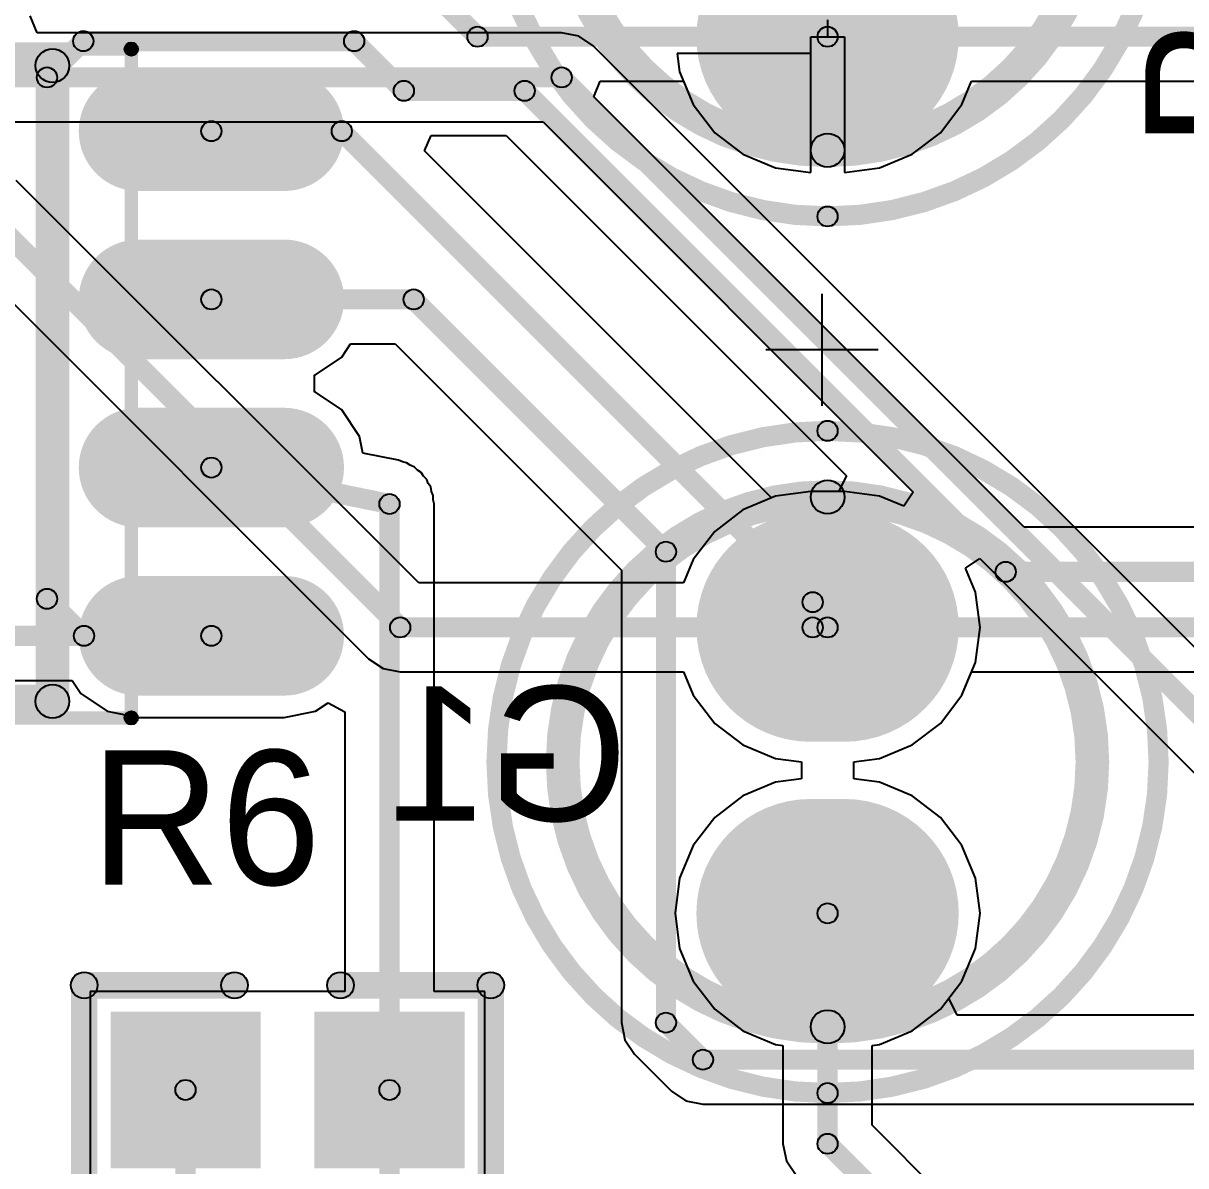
# Model space of a CAD drawing. Header units: millimetres. Extents: x -51.7 to 0.1, y -4.1 to 27.4.
# Drawn here: x -39.27 to -30.49, y 11.94 to 20.56 of the extents above; entities that cross this region are included whole.
import ezdxf

# ---------------------------------------------------------------- set-up
doc = ezdxf.new("R2010")
doc.units = ezdxf.units.MM
for name, color, linetype in [('BottomLayer', 5, 'Continuous'), ('BottomOverlay', 54, 'Continuous'), ('BottomSolder', 6, 'Continuous'), ('Mechanical13', 56, 'Continuous'), ('MultiLayer', 9, 'Continuous'), ('PadHoleLayer', 156, 'Continuous'), ('TopLayer', 1, 'Continuous'), ('TopOverlay', 2, 'Continuous'), ('TopPaste', 8, 'Continuous'), ('TopSolder', 216, 'Continuous')]:
    doc.layers.add(name, color=color, linetype=linetype)

# ---------------------------------------------------------------- blocks, each defined once
blk = doc.blocks.new('0603_R_17')
at = {"layer": 'TopLayer'}
for points in [[(-1.235, 0.49), (-0.305, 0.49), (-0.305, -0.49), (-1.235, -0.49)], [(0.305, 0.49), (1.235, 0.49), (1.235, -0.49), (0.305, -0.49)]]:
    blk.add_hatch(color=1, dxfattribs=at).paths.add_polyline_path(points)
at = {"layer": 'TopOverlay'}
h = blk.add_hatch(color=2, dxfattribs=at)
edge = h.paths.add_edge_path()
edge.add_arc((-1.535, 0.79), 0.1, 0, 360)
h = blk.add_hatch(color=2, dxfattribs=at)
edge = h.paths.add_edge_path()
edge.add_arc((-1.535, 0.79), 0.1, 0, 360)
for points in [[(-0.4, 0.89), (-0.4, 0.69), (-1.535, 0.69), (-1.535, 0.89)], [(1.535, 0.89), (1.535, 0.69), (0.4, 0.69), (0.4, 0.89)], [(-1.635, 0.79), (-1.435, 0.79), (-1.435, -0.79), (-1.635, -0.79)], [(1.435, 0.79), (1.635, 0.79), (1.635, -0.79), (1.435, -0.79)], [(-0.4, -0.69), (-0.4, -0.89), (-1.535, -0.89), (-1.535, -0.69)], [(1.535, -0.69), (1.535, -0.89), (0.4, -0.89), (0.4, -0.69)]]:
    blk.add_hatch(color=2, dxfattribs=at).paths.add_polyline_path(points)
h = blk.add_hatch(color=2, dxfattribs=at)
edge = h.paths.add_edge_path()
edge.add_arc((-0.4, 0.79), 0.1, 0, 360)
h = blk.add_hatch(color=2, dxfattribs=at)
edge = h.paths.add_edge_path()
edge.add_arc((0.4, 0.79), 0.1, 0, 360)
h = blk.add_hatch(color=2, dxfattribs=at)
edge = h.paths.add_edge_path()
edge.add_arc((1.535, 0.79), 0.1, 0, 360)
h = blk.add_hatch(color=2, dxfattribs=at)
edge = h.paths.add_edge_path()
edge.add_arc((1.535, 0.79), 0.1, 0, 360)
h = blk.add_hatch(color=2, dxfattribs=at)
edge = h.paths.add_edge_path()
edge.add_arc((-1.535, -0.79), 0.1, 0, 360)
h = blk.add_hatch(color=2, dxfattribs=at)
edge = h.paths.add_edge_path()
edge.add_arc((-1.535, -0.79), 0.1, 0, 360)
h = blk.add_hatch(color=2, dxfattribs=at)
edge = h.paths.add_edge_path()
edge.add_arc((-0.4, -0.79), 0.1, 0, 360)
h = blk.add_hatch(color=2, dxfattribs=at)
edge = h.paths.add_edge_path()
edge.add_arc((0.4, -0.79), 0.1, 0, 360)
h = blk.add_hatch(color=2, dxfattribs=at)
edge = h.paths.add_edge_path()
edge.add_arc((1.535, -0.79), 0.1, 0, 360)
h = blk.add_hatch(color=2, dxfattribs=at)
edge = h.paths.add_edge_path()
edge.add_arc((1.535, -0.79), 0.1, 0, 360)
at = {"layer": 'TopPaste'}
for points in [[(-1.235, 0.49), (-0.305, 0.49), (-0.305, -0.49), (-1.235, -0.49)], [(0.305, 0.49), (1.235, 0.49), (1.235, -0.49), (0.305, -0.49)]]:
    blk.add_hatch(color=8, dxfattribs=at).paths.add_polyline_path(points)
at = {"layer": 'TopSolder'}
for points in [[(-1.3366, 0.5916), (-0.2034, 0.5916), (-0.2034, -0.5916), (-1.3366, -0.5916)], [(0.2034, 0.5916), (1.3366, 0.5916), (1.3366, -0.5916), (0.2034, -0.5916)]]:
    blk.add_hatch(color=216, dxfattribs=at).paths.add_polyline_path(points)
at = {"layer": 'TopOverlay'}
for centre in [(-1.535, 0.79), (-1.535, 0.79), (-0.4, 0.79), (0.4, 0.79), (1.535, 0.79), (1.535, 0.79), (-1.535, -0.79), (-1.535, -0.79), (-0.4, -0.79), (0.4, -0.79), (1.535, -0.79), (1.535, -0.79)]:
    blk.add_circle(centre, 0.1, dxfattribs=at)
blk = doc.blocks.new('3___LED___B_30')
at = {"layer": 'BottomLayer'}
h = blk.add_hatch(color=5, dxfattribs=at)
edge = h.paths.add_edge_path()
edge.add_arc((-1.0795, -0.127), 0.762, 180, 360)
edge.add_line((-0.3175, -0.127), (-0.3175, 0.127))
edge.add_arc((-1.0795, 0.127), 0.762, 0, 180)
edge.add_line((-1.8415, 0.127), (-1.8415, -0.127))
h = blk.add_hatch(color=5, dxfattribs=at)
edge = h.paths.add_edge_path()
edge.add_arc((1.0795, -0.127), 0.762, 180, 360)
edge.add_line((1.8415, -0.127), (1.8415, 0.127))
edge.add_arc((1.0795, 0.127), 0.762, 0, 180)
edge.add_line((0.3175, 0.127), (0.3175, -0.127))
at = {"layer": 'BottomOverlay'}
h = blk.add_hatch(color=54, dxfattribs=at)
edge = h.paths.add_edge_path()
edge.add_arc((-2.0635, 0), 0.127, 0, 360)
h = blk.add_hatch(color=54, dxfattribs=at)
edge = h.paths.add_edge_path()
edge.add_arc((1.9365, 0), 0.127, 0, 360)
h = blk.add_hatch(color=54, dxfattribs=at)
edge = h.paths.add_edge_path()
edge.add_arc((-2.5635, 0), 0.0762, 0, 360)
h = blk.add_hatch(color=54, dxfattribs=at)
edge = h.paths.add_edge_path()
edge.add_arc((2.4365, 0), 0.0762, 0, 360)
at = {"layer": 'BottomSolder'}
h = blk.add_hatch(color=6, dxfattribs=at)
edge = h.paths.add_edge_path()
edge.add_arc((-1.0795, -0.127), 0.8636, 180, 360)
edge.add_line((-0.2159, -0.127), (-0.2159, 0.127))
edge.add_arc((-1.0795, 0.127), 0.8636, 0, 180)
edge.add_line((-1.9431, 0.127), (-1.9431, -0.127))
h = blk.add_hatch(color=6, dxfattribs=at)
edge = h.paths.add_edge_path()
edge.add_arc((1.0795, -0.127), 0.8636, 180, 360)
edge.add_line((1.9431, -0.127), (1.9431, 0.127))
edge.add_arc((1.0795, 0.127), 0.8636, 0, 180)
edge.add_line((0.2159, 0.127), (0.2159, -0.127))
at = {"layer": 'MultiLayer'}
h = blk.add_hatch(color=9, dxfattribs=at)
edge = h.paths.add_edge_path()
edge.add_arc((-1.0795, -0.127), 0.762, 180, 360)
edge.add_line((-0.3175, -0.127), (-0.3175, 0.127))
edge.add_arc((-1.0795, 0.127), 0.762, 0, 180)
edge.add_line((-1.8415, 0.127), (-1.8415, -0.127))
h = blk.add_hatch(color=9, dxfattribs=at)
edge = h.paths.add_edge_path()
edge.add_arc((1.0795, -0.127), 0.762, 180, 360)
edge.add_line((1.8415, -0.127), (1.8415, 0.127))
edge.add_arc((1.0795, 0.127), 0.762, 0, 180)
edge.add_line((0.3175, 0.127), (0.3175, -0.127))
at = {"layer": 'PadHoleLayer'}
h = blk.add_hatch(color=156, dxfattribs=at)
edge = h.paths.add_edge_path()
edge.add_arc((-1.0795, 0), 0.35, 0, 360)
h = blk.add_hatch(color=156, dxfattribs=at)
edge = h.paths.add_edge_path()
edge.add_arc((1.0795, 0), 0.35, 0, 360)
at = {"layer": 'TopLayer'}
h = blk.add_hatch(color=1, dxfattribs=at)
edge = h.paths.add_edge_path()
edge.add_arc((-1.0795, -0.127), 0.762, 180, 360)
edge.add_line((-0.3175, -0.127), (-0.3175, 0.127))
edge.add_arc((-1.0795, 0.127), 0.762, 0, 180)
edge.add_line((-1.8415, 0.127), (-1.8415, -0.127))
h = blk.add_hatch(color=1, dxfattribs=at)
edge = h.paths.add_edge_path()
edge.add_arc((1.0795, -0.127), 0.762, 180, 360)
edge.add_line((1.8415, -0.127), (1.8415, 0.127))
edge.add_arc((1.0795, 0.127), 0.762, 0, 180)
edge.add_line((0.3175, 0.127), (0.3175, -0.127))
at = {"layer": 'TopSolder'}
h = blk.add_hatch(color=216, dxfattribs=at)
edge = h.paths.add_edge_path()
edge.add_arc((-1.0795, -0.127), 0.8636, 180, 360)
edge.add_line((-0.2159, -0.127), (-0.2159, 0.127))
edge.add_arc((-1.0795, 0.127), 0.8636, 0, 180)
edge.add_line((-1.9431, 0.127), (-1.9431, -0.127))
h = blk.add_hatch(color=216, dxfattribs=at)
edge = h.paths.add_edge_path()
edge.add_arc((1.0795, -0.127), 0.8636, 180, 360)
edge.add_line((1.9431, -0.127), (1.9431, 0.127))
edge.add_arc((1.0795, 0.127), 0.8636, 0, 180)
edge.add_line((0.2159, 0.127), (0.2159, -0.127))
at = {"layer": 'BottomOverlay'}
for p, q in [((-3.1748, 0.381), (-3.1748, -0.4654)), ((-3.598, -0.0422), (-2.7516, -0.0422))]:
    blk.add_line(p, q, dxfattribs=at)
for points, const_width in [([(2.4365, 0, 1), (-2.5635, 0, 1)], 0.1524), ([(1.9365, 0, 1), (-2.0635, 0, 1)], 0.254)]:
    blk.add_lwpolyline(points, format="xyb", close=True, dxfattribs=dict(at, const_width=const_width))
for centre, radius in [((-2.0635, 0), 0.127), ((1.9365, 0), 0.127), ((-2.5635, 0), 0.0762), ((2.4365, 0), 0.0762)]:
    blk.add_circle(centre, radius, dxfattribs=at)
blk = doc.blocks.new('3___LED___B_34')
at = {"layer": 'BottomLayer'}
h = blk.add_hatch(color=5, dxfattribs=at)
edge = h.paths.add_edge_path()
edge.add_arc((-1.0795, -0.127), 0.762, 180, 360)
edge.add_line((-0.3175, -0.127), (-0.3175, 0.127))
edge.add_arc((-1.0795, 0.127), 0.762, 0, 180)
edge.add_line((-1.8415, 0.127), (-1.8415, -0.127))
h = blk.add_hatch(color=5, dxfattribs=at)
edge = h.paths.add_edge_path()
edge.add_arc((1.0795, -0.127), 0.762, 180, 360)
edge.add_line((1.8415, -0.127), (1.8415, 0.127))
edge.add_arc((1.0795, 0.127), 0.762, 0, 180)
edge.add_line((0.3175, 0.127), (0.3175, -0.127))
at = {"layer": 'BottomOverlay'}
h = blk.add_hatch(color=54, dxfattribs=at)
edge = h.paths.add_edge_path()
edge.add_arc((-2.0635, 0), 0.127, 0, 360)
h = blk.add_hatch(color=54, dxfattribs=at)
edge = h.paths.add_edge_path()
edge.add_arc((1.9365, 0), 0.127, 0, 360)
h = blk.add_hatch(color=54, dxfattribs=at)
edge = h.paths.add_edge_path()
edge.add_arc((-2.5635, 0), 0.0762, 0, 360)
h = blk.add_hatch(color=54, dxfattribs=at)
edge = h.paths.add_edge_path()
edge.add_arc((2.4365, 0), 0.0762, 0, 360)
at = {"layer": 'BottomSolder'}
h = blk.add_hatch(color=6, dxfattribs=at)
edge = h.paths.add_edge_path()
edge.add_arc((-1.0795, -0.127), 0.8636, 180, 360)
edge.add_line((-0.2159, -0.127), (-0.2159, 0.127))
edge.add_arc((-1.0795, 0.127), 0.8636, 0, 180)
edge.add_line((-1.9431, 0.127), (-1.9431, -0.127))
h = blk.add_hatch(color=6, dxfattribs=at)
edge = h.paths.add_edge_path()
edge.add_arc((1.0795, -0.127), 0.8636, 180, 360)
edge.add_line((1.9431, -0.127), (1.9431, 0.127))
edge.add_arc((1.0795, 0.127), 0.8636, 0, 180)
edge.add_line((0.2159, 0.127), (0.2159, -0.127))
at = {"layer": 'MultiLayer'}
h = blk.add_hatch(color=9, dxfattribs=at)
edge = h.paths.add_edge_path()
edge.add_arc((-1.0795, -0.127), 0.762, 180, 360)
edge.add_line((-0.3175, -0.127), (-0.3175, 0.127))
edge.add_arc((-1.0795, 0.127), 0.762, 0, 180)
edge.add_line((-1.8415, 0.127), (-1.8415, -0.127))
h = blk.add_hatch(color=9, dxfattribs=at)
edge = h.paths.add_edge_path()
edge.add_arc((1.0795, -0.127), 0.762, 180, 360)
edge.add_line((1.8415, -0.127), (1.8415, 0.127))
edge.add_arc((1.0795, 0.127), 0.762, 0, 180)
edge.add_line((0.3175, 0.127), (0.3175, -0.127))
at = {"layer": 'PadHoleLayer'}
h = blk.add_hatch(color=156, dxfattribs=at)
edge = h.paths.add_edge_path()
edge.add_arc((-1.0795, 0), 0.35, 0, 360)
h = blk.add_hatch(color=156, dxfattribs=at)
edge = h.paths.add_edge_path()
edge.add_arc((1.0795, 0), 0.35, 0, 360)
at = {"layer": 'TopLayer'}
h = blk.add_hatch(color=1, dxfattribs=at)
edge = h.paths.add_edge_path()
edge.add_arc((-1.0795, -0.127), 0.762, 180, 360)
edge.add_line((-0.3175, -0.127), (-0.3175, 0.127))
edge.add_arc((-1.0795, 0.127), 0.762, 0, 180)
edge.add_line((-1.8415, 0.127), (-1.8415, -0.127))
h = blk.add_hatch(color=1, dxfattribs=at)
edge = h.paths.add_edge_path()
edge.add_arc((1.0795, -0.127), 0.762, 180, 360)
edge.add_line((1.8415, -0.127), (1.8415, 0.127))
edge.add_arc((1.0795, 0.127), 0.762, 0, 180)
edge.add_line((0.3175, 0.127), (0.3175, -0.127))
at = {"layer": 'TopSolder'}
h = blk.add_hatch(color=216, dxfattribs=at)
edge = h.paths.add_edge_path()
edge.add_arc((-1.0795, -0.127), 0.8636, 180, 360)
edge.add_line((-0.2159, -0.127), (-0.2159, 0.127))
edge.add_arc((-1.0795, 0.127), 0.8636, 0, 180)
edge.add_line((-1.9431, 0.127), (-1.9431, -0.127))
h = blk.add_hatch(color=216, dxfattribs=at)
edge = h.paths.add_edge_path()
edge.add_arc((1.0795, -0.127), 0.8636, 180, 360)
edge.add_line((1.9431, -0.127), (1.9431, 0.127))
edge.add_arc((1.0795, 0.127), 0.8636, 0, 180)
edge.add_line((0.2159, 0.127), (0.2159, -0.127))
at = {"layer": 'BottomOverlay'}
for p, q in [((-3.1748, 0.381), (-3.1748, -0.4654)), ((-3.598, -0.0422), (-2.7516, -0.0422))]:
    blk.add_line(p, q, dxfattribs=at)
for points, const_width in [([(2.4365, 0, 1), (-2.5635, 0, 1)], 0.1524), ([(1.9365, 0, 1), (-2.0635, 0, 1)], 0.254)]:
    blk.add_lwpolyline(points, format="xyb", close=True, dxfattribs=dict(at, const_width=const_width))
for centre, radius in [((-2.0635, 0), 0.127), ((1.9365, 0), 0.127), ((-2.5635, 0), 0.0762), ((2.4365, 0), 0.0762)]:
    blk.add_circle(centre, radius, dxfattribs=at)
blk = doc.blocks.new('SOIC_8_150____36')
at = {"layer": 'Mechanical13'}
h = blk.add_hatch(color=56, dxfattribs=at)
edge = h.paths.add_edge_path()
edge.add_arc((-2.525, 1.995), 0.05, 0, 360)
h = blk.add_hatch(color=56, dxfattribs=at)
edge = h.paths.add_edge_path()
edge.add_arc((-2.525, 1.995), 0.05, 0, 360)
for points in [[(2.525, 2.045), (2.525, 1.945), (-2.525, 1.945), (-2.525, 2.045)], [(-2.475, -1.995), (-2.575, -1.995), (-2.575, 1.995), (-2.475, 1.995)], [(2.575, -1.995), (2.475, -1.995), (2.475, 1.995), (2.575, 1.995)], [(2.525, -1.945), (2.525, -2.045), (-2.525, -2.045), (-2.525, -1.945)]]:
    blk.add_hatch(color=56, dxfattribs=at).paths.add_polyline_path(points)
h = blk.add_hatch(color=56, dxfattribs=at)
edge = h.paths.add_edge_path()
edge.add_arc((2.525, 1.995), 0.05, 0, 360)
h = blk.add_hatch(color=56, dxfattribs=at)
edge = h.paths.add_edge_path()
edge.add_arc((2.525, 1.995), 0.05, 0, 360)
h = blk.add_hatch(color=56, dxfattribs=at)
edge = h.paths.add_edge_path()
edge.add_arc((-2.125, -1.095), 0.05, 0, 360)
h = blk.add_hatch(color=56, dxfattribs=at)
edge = h.paths.add_edge_path()
edge.add_arc((-1.125, -1.095), 0.05, 0, 360)
h = blk.add_hatch(color=56, dxfattribs=at)
edge = h.paths.add_edge_path()
edge.add_arc((-2.525, -1.995), 0.05, 0, 360)
h = blk.add_hatch(color=56, dxfattribs=at)
edge = h.paths.add_edge_path()
edge.add_arc((-2.525, -1.995), 0.05, 0, 360)
h = blk.add_hatch(color=56, dxfattribs=at)
edge = h.paths.add_edge_path()
edge.add_arc((2.525, -1.995), 0.05, 0, 360)
h = blk.add_hatch(color=56, dxfattribs=at)
edge = h.paths.add_edge_path()
edge.add_arc((2.525, -1.995), 0.05, 0, 360)
at = {"layer": 'TopLayer'}
h = blk.add_hatch(color=1, dxfattribs=at)
edge = h.paths.add_edge_path()
edge.add_arc((-1.905, 3.15), 0.35, 0, 180)
edge.add_line((-2.255, 3.15), (-2.255, 2.05))
edge.add_arc((-1.905, 2.05), 0.35, 180, 360)
edge.add_line((-1.555, 2.05), (-1.555, 3.15))
h = blk.add_hatch(color=1, dxfattribs=at)
edge = h.paths.add_edge_path()
edge.add_arc((-0.635, 3.15), 0.35, 0, 180)
edge.add_line((-0.985, 3.15), (-0.985, 2.05))
edge.add_arc((-0.635, 2.05), 0.35, 180, 360)
edge.add_line((-0.285, 2.05), (-0.285, 3.15))
h = blk.add_hatch(color=1, dxfattribs=at)
edge = h.paths.add_edge_path()
edge.add_arc((0.635, 3.15), 0.35, 0, 180)
edge.add_line((0.285, 3.15), (0.285, 2.05))
edge.add_arc((0.635, 2.05), 0.35, 180, 360)
edge.add_line((0.985, 2.05), (0.985, 3.15))
h = blk.add_hatch(color=1, dxfattribs=at)
edge = h.paths.add_edge_path()
edge.add_arc((1.905, 3.15), 0.35, 0, 180)
edge.add_line((1.555, 3.15), (1.555, 2.05))
edge.add_arc((1.905, 2.05), 0.35, 180, 360)
edge.add_line((2.255, 2.05), (2.255, 3.15))
h = blk.add_hatch(color=1, dxfattribs=at)
edge = h.paths.add_edge_path()
edge.add_arc((-1.905, -2.05), 0.35, 0, 180)
edge.add_line((-2.255, -2.05), (-2.255, -3.15))
edge.add_arc((-1.905, -3.15), 0.35, 180, 360)
edge.add_line((-1.555, -3.15), (-1.555, -2.05))
h = blk.add_hatch(color=1, dxfattribs=at)
edge = h.paths.add_edge_path()
edge.add_arc((-0.635, -2.05), 0.35, 0, 180)
edge.add_line((-0.985, -2.05), (-0.985, -3.15))
edge.add_arc((-0.635, -3.15), 0.35, 180, 360)
edge.add_line((-0.285, -3.15), (-0.285, -2.05))
h = blk.add_hatch(color=1, dxfattribs=at)
edge = h.paths.add_edge_path()
edge.add_arc((0.635, -2.05), 0.35, 0, 180)
edge.add_line((0.285, -2.05), (0.285, -3.15))
edge.add_arc((0.635, -3.15), 0.35, 180, 360)
edge.add_line((0.985, -3.15), (0.985, -2.05))
h = blk.add_hatch(color=1, dxfattribs=at)
edge = h.paths.add_edge_path()
edge.add_arc((1.905, -2.05), 0.35, 0, 180)
edge.add_line((1.555, -2.05), (1.555, -3.15))
edge.add_arc((1.905, -3.15), 0.35, 180, 360)
edge.add_line((2.255, -3.15), (2.255, -2.05))
at = {"layer": 'TopOverlay'}
h = blk.add_hatch(color=2, dxfattribs=at)
edge = h.paths.add_edge_path()
edge.add_arc((-2.4, 1.4), 0.127, 0, 360)
h = blk.add_hatch(color=2, dxfattribs=at)
edge = h.paths.add_edge_path()
edge.add_arc((-2.4, 1.4), 0.127, 0, 360)
for points in [[(2.4, 1.527), (2.4, 1.273), (-2.4, 1.273), (-2.4, 1.527)], [(-2.273, -1.4), (-2.527, -1.4), (-2.527, 1.4), (-2.273, 1.4)], [(2.527, -1.4), (2.273, -1.4), (2.273, 1.4), (2.527, 1.4)], [(2.4, -1.273), (2.4, -1.527), (-2.4, -1.527), (-2.4, -1.273)]]:
    blk.add_hatch(color=2, dxfattribs=at).paths.add_polyline_path(points)
h = blk.add_hatch(color=2, dxfattribs=at)
edge = h.paths.add_edge_path()
edge.add_arc((2.4, 1.4), 0.127, 0, 360)
h = blk.add_hatch(color=2, dxfattribs=at)
edge = h.paths.add_edge_path()
edge.add_arc((2.4, 1.4), 0.127, 0, 360)
h = blk.add_hatch(color=2, dxfattribs=at)
edge = h.paths.add_edge_path()
edge.add_arc((-1.9, -0.7), 0.2, 0, 360)
h = blk.add_hatch(color=2, dxfattribs=at)
edge = h.paths.add_edge_path()
edge.add_arc((-1.5, -0.7), 0.2, 0, 360)
h = blk.add_hatch(color=2, dxfattribs=at)
edge = h.paths.add_edge_path()
edge.add_arc((-2.4, -1.4), 0.127, 0, 360)
h = blk.add_hatch(color=2, dxfattribs=at)
edge = h.paths.add_edge_path()
edge.add_arc((-2.4, -1.4), 0.127, 0, 360)
h = blk.add_hatch(color=2, dxfattribs=at)
edge = h.paths.add_edge_path()
edge.add_arc((2.4, -1.4), 0.127, 0, 360)
h = blk.add_hatch(color=2, dxfattribs=at)
edge = h.paths.add_edge_path()
edge.add_arc((2.4, -1.4), 0.127, 0, 360)
h = blk.add_hatch(color=2, dxfattribs=at)
edge = h.paths.add_edge_path()
edge.add_arc((-2.9, -2.9), 0.15, 0, 360)
h = blk.add_hatch(color=2, dxfattribs=at)
edge = h.paths.add_edge_path()
edge.add_arc((-2.6, -2.9), 0.15, 0, 360)
at = {"layer": 'TopPaste'}
h = blk.add_hatch(color=8, dxfattribs=at)
edge = h.paths.add_edge_path()
edge.add_arc((-1.905, 3.15), 0.35, 0, 180)
edge.add_line((-2.255, 3.15), (-2.255, 2.05))
edge.add_arc((-1.905, 2.05), 0.35, 180, 360)
edge.add_line((-1.555, 2.05), (-1.555, 3.15))
h = blk.add_hatch(color=8, dxfattribs=at)
edge = h.paths.add_edge_path()
edge.add_arc((-0.635, 3.15), 0.35, 0, 180)
edge.add_line((-0.985, 3.15), (-0.985, 2.05))
edge.add_arc((-0.635, 2.05), 0.35, 180, 360)
edge.add_line((-0.285, 2.05), (-0.285, 3.15))
h = blk.add_hatch(color=8, dxfattribs=at)
edge = h.paths.add_edge_path()
edge.add_arc((0.635, 3.15), 0.35, 0, 180)
edge.add_line((0.285, 3.15), (0.285, 2.05))
edge.add_arc((0.635, 2.05), 0.35, 180, 360)
edge.add_line((0.985, 2.05), (0.985, 3.15))
h = blk.add_hatch(color=8, dxfattribs=at)
edge = h.paths.add_edge_path()
edge.add_arc((1.905, 3.15), 0.35, 0, 180)
edge.add_line((1.555, 3.15), (1.555, 2.05))
edge.add_arc((1.905, 2.05), 0.35, 180, 360)
edge.add_line((2.255, 2.05), (2.255, 3.15))
h = blk.add_hatch(color=8, dxfattribs=at)
edge = h.paths.add_edge_path()
edge.add_arc((-1.905, -2.05), 0.35, 0, 180)
edge.add_line((-2.255, -2.05), (-2.255, -3.15))
edge.add_arc((-1.905, -3.15), 0.35, 180, 360)
edge.add_line((-1.555, -3.15), (-1.555, -2.05))
h = blk.add_hatch(color=8, dxfattribs=at)
edge = h.paths.add_edge_path()
edge.add_arc((-0.635, -2.05), 0.35, 0, 180)
edge.add_line((-0.985, -2.05), (-0.985, -3.15))
edge.add_arc((-0.635, -3.15), 0.35, 180, 360)
edge.add_line((-0.285, -3.15), (-0.285, -2.05))
h = blk.add_hatch(color=8, dxfattribs=at)
edge = h.paths.add_edge_path()
edge.add_arc((0.635, -2.05), 0.35, 0, 180)
edge.add_line((0.285, -2.05), (0.285, -3.15))
edge.add_arc((0.635, -3.15), 0.35, 180, 360)
edge.add_line((0.985, -3.15), (0.985, -2.05))
h = blk.add_hatch(color=8, dxfattribs=at)
edge = h.paths.add_edge_path()
edge.add_arc((1.905, -2.05), 0.35, 0, 180)
edge.add_line((1.555, -2.05), (1.555, -3.15))
edge.add_arc((1.905, -3.15), 0.35, 180, 360)
edge.add_line((2.255, -3.15), (2.255, -2.05))
at = {"layer": 'TopSolder'}
h = blk.add_hatch(color=216, dxfattribs=at)
edge = h.paths.add_edge_path()
edge.add_arc((-1.905, 3.15), 0.4516, 0, 180)
edge.add_line((-2.3566, 3.15), (-2.3566, 2.05))
edge.add_arc((-1.905, 2.05), 0.4516, 180, 360)
edge.add_line((-1.4534, 2.05), (-1.4534, 3.15))
h = blk.add_hatch(color=216, dxfattribs=at)
edge = h.paths.add_edge_path()
edge.add_arc((-0.635, 3.15), 0.4516, 0, 180)
edge.add_line((-1.0866, 3.15), (-1.0866, 2.05))
edge.add_arc((-0.635, 2.05), 0.4516, 180, 360)
edge.add_line((-0.1834, 2.05), (-0.1834, 3.15))
h = blk.add_hatch(color=216, dxfattribs=at)
edge = h.paths.add_edge_path()
edge.add_arc((0.635, 3.15), 0.4516, 0, 180)
edge.add_line((0.1834, 3.15), (0.1834, 2.05))
edge.add_arc((0.635, 2.05), 0.4516, 180, 360)
edge.add_line((1.0866, 2.05), (1.0866, 3.15))
h = blk.add_hatch(color=216, dxfattribs=at)
edge = h.paths.add_edge_path()
edge.add_arc((1.905, 3.15), 0.4516, 0, 180)
edge.add_line((1.4534, 3.15), (1.4534, 2.05))
edge.add_arc((1.905, 2.05), 0.4516, 180, 360)
edge.add_line((2.3566, 2.05), (2.3566, 3.15))
h = blk.add_hatch(color=216, dxfattribs=at)
edge = h.paths.add_edge_path()
edge.add_arc((-1.905, -2.05), 0.4516, 0, 180)
edge.add_line((-2.3566, -2.05), (-2.3566, -3.15))
edge.add_arc((-1.905, -3.15), 0.4516, 180, 360)
edge.add_line((-1.4534, -3.15), (-1.4534, -2.05))
h = blk.add_hatch(color=216, dxfattribs=at)
edge = h.paths.add_edge_path()
edge.add_arc((-0.635, -2.05), 0.4516, 0, 180)
edge.add_line((-1.0866, -2.05), (-1.0866, -3.15))
edge.add_arc((-0.635, -3.15), 0.4516, 180, 360)
edge.add_line((-0.1834, -3.15), (-0.1834, -2.05))
h = blk.add_hatch(color=216, dxfattribs=at)
edge = h.paths.add_edge_path()
edge.add_arc((0.635, -2.05), 0.4516, 0, 180)
edge.add_line((0.1834, -2.05), (0.1834, -3.15))
edge.add_arc((0.635, -3.15), 0.4516, 180, 360)
edge.add_line((1.0866, -3.15), (1.0866, -2.05))
h = blk.add_hatch(color=216, dxfattribs=at)
edge = h.paths.add_edge_path()
edge.add_arc((1.905, -2.05), 0.4516, 0, 180)
edge.add_line((1.4534, -2.05), (1.4534, -3.15))
edge.add_arc((1.905, -3.15), 0.4516, 180, 360)
edge.add_line((2.3566, -3.15), (2.3566, -2.05))
at = {"layer": 'Mechanical13', "const_width": 0.1}
blk.add_lwpolyline([(-1.125, -1.095, 1), (-2.125, -1.095, 1)], format="xyb", close=True, dxfattribs=at)
at = {"layer": 'Mechanical13'}
for centre in [(-2.525, 1.995), (-2.525, 1.995), (2.525, 1.995), (2.525, 1.995), (-2.125, -1.095), (-1.125, -1.095), (-2.525, -1.995), (-2.525, -1.995), (2.525, -1.995), (2.525, -1.995)]:
    blk.add_circle(centre, 0.05, dxfattribs=at)
at = {"layer": 'TopOverlay'}
for points, const_width in [([(-1.5, -0.7, 1), (-1.9, -0.7, 1)], 0.4), ([(-2.6, -2.9, 1), (-2.9, -2.9, 1)], 0.3)]:
    blk.add_lwpolyline(points, format="xyb", close=True, dxfattribs=dict(at, const_width=const_width))
for centre, radius in [((-2.4, 1.4), 0.127), ((-2.4, 1.4), 0.127), ((2.4, 1.4), 0.127), ((2.4, 1.4), 0.127), ((-1.9, -0.7), 0.2), ((-1.5, -0.7), 0.2), ((-2.4, -1.4), 0.127), ((-2.4, -1.4), 0.127), ((2.4, -1.4), 0.127), ((2.4, -1.4), 0.127), ((-2.9, -2.9), 0.15), ((-2.6, -2.9), 0.15)]:
    blk.add_circle(centre, radius, dxfattribs=at)

msp = doc.modelspace()

# ---------------------------------------------------------------- hatches: boundary and pattern name
at = {"layer": 'BottomLayer'}
h = msp.add_hatch(color=5, dxfattribs=at)
edge = h.paths.add_edge_path()
edge.add_arc((-33.196, 20.4625), 0.0762, 0, 360)
for points in [[(-33.196, 20.3863), (-33.196, 20.5387), (-18.196, 20.5387), (-18.196, 20.3863)], [(-40.1569, 20.0792), (-40.1569, 20.2316), (-35.2039, 20.2316), (-35.2039, 20.0792)], [(-35.2578, 20.1015), (-35.15, 20.2093), (-24.2981, 9.3574), (-24.4059, 9.2496)], [(-39.6139, 19.0855), (-39.5061, 19.1933), (-36.3692, 16.0564), (-36.477, 15.9486)], [(-36.4231, 15.9263), (-36.4231, 16.0787), (-33.196, 16.0787), (-33.196, 15.9263)], [(-33.1198, 12.1036), (-33.2722, 12.1036), (-33.2722, 13.8435), (-33.1198, 13.8435)], [(-33.2499, 12.0497), (-33.1421, 12.1575), (-31.0606, 10.076), (-31.1684, 9.9682)]]:
    msp.add_hatch(color=5, dxfattribs=at).paths.add_polyline_path(points)
h = msp.add_hatch(color=5, dxfattribs=at)
edge = h.paths.add_edge_path()
edge.add_arc((-35.2039, 20.1554), 0.0762, 0, 360)
h = msp.add_hatch(color=5, dxfattribs=at)
edge = h.paths.add_edge_path()
edge.add_arc((-35.2039, 20.1554), 0.0762, 0, 360)
h = msp.add_hatch(color=5, dxfattribs=at)
edge = h.paths.add_edge_path()
edge.add_arc((-36.4231, 16.0025), 0.0762, 0, 360)
h = msp.add_hatch(color=5, dxfattribs=at)
edge = h.paths.add_edge_path()
edge.add_arc((-36.4231, 16.0025), 0.0762, 0, 360)
h = msp.add_hatch(color=5, dxfattribs=at)
edge = h.paths.add_edge_path()
edge.add_arc((-33.196, 16.0025), 0.0762, 0, 360)
h = msp.add_hatch(color=5, dxfattribs=at)
edge = h.paths.add_edge_path()
edge.add_arc((-33.196, 13.8435), 0.0762, 0, 360)
h = msp.add_hatch(color=5, dxfattribs=at)
edge = h.paths.add_edge_path()
edge.add_arc((-33.196, 12.1036), 0.0762, 0, 360)
h = msp.add_hatch(color=5, dxfattribs=at)
edge = h.paths.add_edge_path()
edge.add_arc((-33.196, 12.1036), 0.0762, 0, 360)
at = {"layer": 'TopLayer'}
for points in [[(-36.5513, 21.0667), (-36.4435, 21.1745), (-35.7854, 20.5164), (-35.8931, 20.4086)], [(-39.0362, 20.1015), (-39.144, 20.2093), (-38.8702, 20.4831), (-38.7624, 20.3753)], [(-38.8163, 20.353), (-38.8163, 20.5054), (-36.7709, 20.5054), (-36.7709, 20.353)], [(-36.8248, 20.3753), (-36.717, 20.4831), (-36.3416, 20.1077), (-36.4493, 19.9999)], [(-35.8393, 20.3863), (-35.8393, 20.5387), (-33.196, 20.5387), (-33.196, 20.3863)], [(-33.196, 20.3863), (-33.196, 20.5387), (-27.0147, 20.5387), (-27.0147, 20.3863)], [(-39.0139, 16.2184), (-39.1663, 16.2184), (-39.1663, 20.1554), (-39.0139, 20.1554)], [(-36.3955, 19.9776), (-36.3955, 20.13), (-35.4833, 20.13), (-35.4833, 19.9776)], [(-35.5372, 19.9999), (-35.4294, 20.1077), (-31.7972, 16.4755), (-31.905, 16.3677)], [(-37.849, 19.6728), (-37.849, 19.8252), (-36.8643, 19.8252), (-36.8643, 19.6728)], [(-36.9182, 19.6951), (-36.8105, 19.8029), (-33.2545, 16.2469), (-33.3622, 16.1391)], [(-37.849, 18.4028), (-37.849, 18.5552), (-36.3215, 18.5552), (-36.3215, 18.4028)], [(-36.3754, 18.4251), (-36.2676, 18.5329), (-34.3626, 16.6279), (-34.4704, 16.5201)], [(-37.8643, 17.1343), (-37.8338, 17.2837), (-36.4888, 17.009), (-36.5193, 16.8597)], [(-36.4278, 12.51), (-36.5802, 12.51), (-36.5802, 16.9343), (-36.4278, 16.9343)], [(-34.3403, 13.018), (-34.4927, 13.018), (-34.4927, 16.574), (-34.3403, 16.574)], [(-31.8511, 16.3454), (-31.8511, 16.4978), (-27.0378, 16.4978), (-27.0378, 16.3454)], [(-39.144, 16.1645), (-39.0362, 16.2723), (-38.7568, 15.9929), (-38.8646, 15.8851)], [(-33.2321, 16.0025), (-33.3845, 16.0025), (-33.3845, 16.193), (-33.2321, 16.193)], [(-33.3083, 15.9263), (-33.3083, 16.0787), (-33.196, 16.0787), (-33.196, 15.9263)], [(-33.196, 15.9263), (-33.196, 16.0787), (-30.2232, 16.0787), (-30.2232, 15.9263)], [(-41.1221, 15.8628), (-41.1221, 16.0152), (-38.8107, 16.0152), (-38.8107, 15.8628)], [(-38.8107, 15.8628), (-38.8107, 16.0152), (-37.849, 16.0152), (-37.849, 15.8628)], [(-34.4704, 12.9641), (-34.3626, 13.0719), (-34.0832, 12.7925), (-34.191, 12.6847)], [(-34.1371, 12.6624), (-34.1371, 12.8148), (-29.1587, 12.8148), (-29.1587, 12.6624)], [(-37.9678, 10.2748), (-38.1202, 10.2748), (-38.1202, 12.51), (-37.9678, 12.51)], [(-36.4278, 11.8242), (-36.5802, 11.8242), (-36.5802, 12.51), (-36.4278, 12.51)]]:
    msp.add_hatch(color=1, dxfattribs=at).paths.add_polyline_path(points)
h = msp.add_hatch(color=1, dxfattribs=at)
edge = h.paths.add_edge_path()
edge.add_arc((-38.8163, 20.4292), 0.0762, 0, 360)
h = msp.add_hatch(color=1, dxfattribs=at)
edge = h.paths.add_edge_path()
edge.add_arc((-38.8163, 20.4292), 0.0762, 0, 360)
h = msp.add_hatch(color=1, dxfattribs=at)
edge = h.paths.add_edge_path()
edge.add_arc((-36.7709, 20.4292), 0.0762, 0, 360)
h = msp.add_hatch(color=1, dxfattribs=at)
edge = h.paths.add_edge_path()
edge.add_arc((-36.7709, 20.4292), 0.0762, 0, 360)
h = msp.add_hatch(color=1, dxfattribs=at)
edge = h.paths.add_edge_path()
edge.add_arc((-35.8393, 20.4625), 0.0762, 0, 360)
h = msp.add_hatch(color=1, dxfattribs=at)
edge = h.paths.add_edge_path()
edge.add_arc((-35.8393, 20.4625), 0.0762, 0, 360)
h = msp.add_hatch(color=1, dxfattribs=at)
edge = h.paths.add_edge_path()
edge.add_arc((-33.196, 20.4625), 0.0762, 0, 360)
h = msp.add_hatch(color=1, dxfattribs=at)
edge = h.paths.add_edge_path()
edge.add_arc((-33.196, 20.4625), 0.0762, 0, 360)
h = msp.add_hatch(color=1, dxfattribs=at)
edge = h.paths.add_edge_path()
edge.add_arc((-39.0901, 20.1554), 0.0762, 0, 360)
h = msp.add_hatch(color=1, dxfattribs=at)
edge = h.paths.add_edge_path()
edge.add_arc((-39.0901, 20.1554), 0.0762, 0, 360)
h = msp.add_hatch(color=1, dxfattribs=at)
edge = h.paths.add_edge_path()
edge.add_arc((-36.3955, 20.0538), 0.0762, 0, 360)
h = msp.add_hatch(color=1, dxfattribs=at)
edge = h.paths.add_edge_path()
edge.add_arc((-36.3955, 20.0538), 0.0762, 0, 360)
h = msp.add_hatch(color=1, dxfattribs=at)
edge = h.paths.add_edge_path()
edge.add_arc((-35.4833, 20.0538), 0.0762, 0, 360)
h = msp.add_hatch(color=1, dxfattribs=at)
edge = h.paths.add_edge_path()
edge.add_arc((-35.4833, 20.0538), 0.0762, 0, 360)
h = msp.add_hatch(color=1, dxfattribs=at)
edge = h.paths.add_edge_path()
edge.add_arc((-37.849, 19.749), 0.0762, 0, 360)
h = msp.add_hatch(color=1, dxfattribs=at)
edge = h.paths.add_edge_path()
edge.add_arc((-36.8643, 19.749), 0.0762, 0, 360)
h = msp.add_hatch(color=1, dxfattribs=at)
edge = h.paths.add_edge_path()
edge.add_arc((-36.8643, 19.749), 0.0762, 0, 360)
h = msp.add_hatch(color=1, dxfattribs=at)
edge = h.paths.add_edge_path()
edge.add_arc((-37.849, 18.479), 0.0762, 0, 360)
h = msp.add_hatch(color=1, dxfattribs=at)
edge = h.paths.add_edge_path()
edge.add_arc((-36.3215, 18.479), 0.0762, 0, 360)
h = msp.add_hatch(color=1, dxfattribs=at)
edge = h.paths.add_edge_path()
edge.add_arc((-36.3215, 18.479), 0.0762, 0, 360)
h = msp.add_hatch(color=1, dxfattribs=at)
edge = h.paths.add_edge_path()
edge.add_arc((-37.849, 17.209), 0.0762, 0, 360)
h = msp.add_hatch(color=1, dxfattribs=at)
edge = h.paths.add_edge_path()
edge.add_arc((-36.504, 16.9343), 0.0762, 0, 360)
h = msp.add_hatch(color=1, dxfattribs=at)
edge = h.paths.add_edge_path()
edge.add_arc((-36.504, 16.9343), 0.0762, 0, 360)
h = msp.add_hatch(color=1, dxfattribs=at)
edge = h.paths.add_edge_path()
edge.add_arc((-34.4165, 16.574), 0.0762, 0, 360)
h = msp.add_hatch(color=1, dxfattribs=at)
edge = h.paths.add_edge_path()
edge.add_arc((-34.4165, 16.574), 0.0762, 0, 360)
h = msp.add_hatch(color=1, dxfattribs=at)
edge = h.paths.add_edge_path()
edge.add_arc((-31.8511, 16.4216), 0.0762, 0, 360)
h = msp.add_hatch(color=1, dxfattribs=at)
edge = h.paths.add_edge_path()
edge.add_arc((-31.8511, 16.4216), 0.0762, 0, 360)
h = msp.add_hatch(color=1, dxfattribs=at)
edge = h.paths.add_edge_path()
edge.add_arc((-39.0901, 16.2184), 0.0762, 0, 360)
h = msp.add_hatch(color=1, dxfattribs=at)
edge = h.paths.add_edge_path()
edge.add_arc((-39.0901, 16.2184), 0.0762, 0, 360)
h = msp.add_hatch(color=1, dxfattribs=at)
edge = h.paths.add_edge_path()
edge.add_arc((-33.3083, 16.193), 0.0762, 0, 360)
h = msp.add_hatch(color=1, dxfattribs=at)
edge = h.paths.add_edge_path()
edge.add_arc((-33.3083, 16.193), 0.0762, 0, 360)
h = msp.add_hatch(color=1, dxfattribs=at)
edge = h.paths.add_edge_path()
edge.add_arc((-33.3083, 16.0025), 0.0762, 0, 360)
h = msp.add_hatch(color=1, dxfattribs=at)
edge = h.paths.add_edge_path()
edge.add_arc((-33.3083, 16.0025), 0.0762, 0, 360)
h = msp.add_hatch(color=1, dxfattribs=at)
edge = h.paths.add_edge_path()
edge.add_arc((-33.196, 16.0025), 0.0762, 0, 360)
h = msp.add_hatch(color=1, dxfattribs=at)
edge = h.paths.add_edge_path()
edge.add_arc((-33.196, 16.0025), 0.0762, 0, 360)
h = msp.add_hatch(color=1, dxfattribs=at)
edge = h.paths.add_edge_path()
edge.add_arc((-38.8107, 15.939), 0.0762, 0, 360)
h = msp.add_hatch(color=1, dxfattribs=at)
edge = h.paths.add_edge_path()
edge.add_arc((-38.8107, 15.939), 0.0762, 0, 360)
h = msp.add_hatch(color=1, dxfattribs=at)
edge = h.paths.add_edge_path()
edge.add_arc((-38.8107, 15.939), 0.0762, 0, 360)
h = msp.add_hatch(color=1, dxfattribs=at)
edge = h.paths.add_edge_path()
edge.add_arc((-37.849, 15.939), 0.0762, 0, 360)
h = msp.add_hatch(color=1, dxfattribs=at)
edge = h.paths.add_edge_path()
edge.add_arc((-34.4165, 13.018), 0.0762, 0, 360)
h = msp.add_hatch(color=1, dxfattribs=at)
edge = h.paths.add_edge_path()
edge.add_arc((-34.4165, 13.018), 0.0762, 0, 360)
h = msp.add_hatch(color=1, dxfattribs=at)
edge = h.paths.add_edge_path()
edge.add_arc((-34.1371, 12.7386), 0.0762, 0, 360)
h = msp.add_hatch(color=1, dxfattribs=at)
edge = h.paths.add_edge_path()
edge.add_arc((-34.1371, 12.7386), 0.0762, 0, 360)
h = msp.add_hatch(color=1, dxfattribs=at)
edge = h.paths.add_edge_path()
edge.add_arc((-38.044, 12.51), 0.0762, 0, 360)
h = msp.add_hatch(color=1, dxfattribs=at)
edge = h.paths.add_edge_path()
edge.add_arc((-36.504, 12.51), 0.0762, 0, 360)
h = msp.add_hatch(color=1, dxfattribs=at)
edge = h.paths.add_edge_path()
edge.add_arc((-36.504, 12.51), 0.0762, 0, 360)

# ---------------------------------------------------------------- linework, layer by layer
at = {"layer": 'BottomLayer'}
for p, q in [((-39.1645, 20.4921), (-39.2171, 20.6191)), ((-33.196, 20.5895), (-33.196, 20.4625)), ((-35.2039, 20.4921), (-39.1645, 20.4921)), ((-35.0751, 20.4664), (-35.2039, 20.4921)), ((-34.9658, 20.3935), (-35.0751, 20.4664)), ((-33.196, 20.4625), (-33.069, 20.4625)), ((-33.069, 20.4625), (-33.069, 19.4377)), ((-24.2787, 9.7063), (-34.9658, 20.3935)), ((-33.323, 20.3355), (-34.331, 20.3355)), ((-34.331, 20.3355), (-34.3128, 20.1973)), ((-33.323, 19.4377), (-33.323, 20.3355)), ((-34.3128, 20.1973), (-34.2105, 19.9501)), ((-32.1815, 19.9501), (-32.1087, 20.1258)), ((-32.1087, 20.1258), (-19.2833, 20.1258)), ((-34.2105, 19.9501), (-34.0476, 19.7379)), ((-32.3444, 19.7379), (-32.1815, 19.9501)), ((-39.3341, 19.8187), (-35.3434, 19.8187)), ((-35.3434, 19.8187), (-32.5489, 17.0242)), ((-34.0476, 19.7379), (-33.8354, 19.575)), ((-32.5566, 19.575), (-32.3444, 19.7379)), ((-33.8354, 19.575), (-33.5882, 19.4726)), ((-32.8037, 19.4726), (-32.5566, 19.575)), ((-33.5882, 19.4726), (-33.323, 19.4377)), ((-33.323, 19.4377), (-33.323, 19.4377)), ((-33.069, 19.4377), (-32.8037, 19.4726)), ((-36.2836, 16.3392), (-39.3219, 19.3775)), ((-39.6995, 18.8027), (-36.6612, 15.7644)), ((-33.5882, 16.9924), (-33.8354, 16.89)), ((-33.323, 17.0273), (-33.5882, 16.9924)), ((-33.069, 17.0273), (-33.323, 17.0273)), ((-32.8037, 16.9924), (-33.069, 17.0273)), ((-32.6208, 16.9166), (-32.8037, 16.9924)), ((-32.5489, 17.0242), (-32.6208, 16.9166)), ((-33.8354, 16.89), (-34.0476, 16.7271)), ((-34.0476, 16.7271), (-34.2105, 16.5149)), ((-34.2105, 16.5149), (-34.2832, 16.3392)), ((-32.1549, 16.4507), (-32.0472, 16.5226)), ((-32.0472, 16.5226), (-24.6887, 9.1641)), ((-32.0791, 16.2677), (-32.1549, 16.4507)), ((-34.2832, 16.3392), (-36.2836, 16.3392)), ((-32.0442, 16.0025), (-32.0791, 16.2677)), ((-32.0791, 15.7373), (-32.0442, 16.0025)), ((-36.6612, 15.7644), (-36.5519, 15.6915)), ((-32.1815, 15.4901), (-32.0791, 15.7373)), ((-36.5519, 15.6915), (-36.4231, 15.6658)), ((-36.4231, 15.6658), (-34.2832, 15.6658)), ((-34.2832, 15.6658), (-34.2105, 15.4901)), ((-34.2105, 15.4901), (-34.0476, 15.2779)), ((-32.3444, 15.2779), (-32.1815, 15.4901)), ((-34.0476, 15.2779), (-33.8354, 15.115)), ((-32.5566, 15.115), (-32.3444, 15.2779)), ((-33.8354, 15.115), (-33.5882, 15.0126)), ((-32.8037, 15.0126), (-32.5566, 15.115)), ((-33.5882, 15.0126), (-33.3937, 14.987)), ((-32.9982, 14.987), (-32.8037, 15.0126)), ((-33.3937, 14.987), (-33.3937, 14.859)), ((-32.9982, 14.859), (-32.9982, 14.987)), ((-33.3937, 14.859), (-33.5882, 14.8334)), ((-32.8037, 14.8334), (-32.9982, 14.859)), ((-33.5882, 14.8334), (-33.8354, 14.731)), ((-32.5566, 14.731), (-32.8037, 14.8334)), ((-33.8354, 14.731), (-34.0476, 14.5681)), ((-32.3444, 14.5681), (-32.5566, 14.731)), ((-34.0476, 14.5681), (-34.2105, 14.3559)), ((-32.1815, 14.3559), (-32.3444, 14.5681)), ((-34.2105, 14.3559), (-34.3128, 14.1087)), ((-32.0791, 14.1087), (-32.1815, 14.3559)), ((-34.3128, 14.1087), (-34.3477, 13.8435)), ((-32.0442, 13.8435), (-32.0791, 14.1087)), ((-34.3477, 13.8435), (-34.3128, 13.5783)), ((-32.0791, 13.5783), (-32.0442, 13.8435)), ((-34.3128, 13.5783), (-34.2105, 13.3311)), ((-32.1815, 13.3311), (-32.0791, 13.5783)), ((-34.2105, 13.3311), (-34.0476, 13.1189)), ((-32.3444, 13.1189), (-32.1815, 13.3311)), ((-34.0476, 13.1189), (-33.8354, 12.956)), ((-32.5566, 12.956), (-32.3444, 13.1189)), ((-33.8354, 12.956), (-33.5882, 12.8536)), ((-32.8037, 12.8536), (-32.5566, 12.956)), ((-33.5882, 12.8536), (-33.5326, 12.8463)), ((-33.5326, 12.8463), (-33.5326, 12.1036)), ((-32.8593, 12.8463), (-32.8037, 12.8536)), ((-32.8593, 12.2431), (-32.8593, 12.8463)), ((-30.8764, 10.2602), (-32.8593, 12.2431)), ((-33.5326, 12.1036), (-33.507, 11.9748)), ((-33.507, 11.9748), (-33.434, 11.8655))]:
    msp.add_line(p, q, dxfattribs=at)
for centre in [(-33.196, 20.4625), (-35.2039, 20.1554), (-35.2039, 20.1554), (-36.4231, 16.0025), (-36.4231, 16.0025), (-33.196, 16.0025), (-33.196, 13.8435), (-33.196, 12.1036), (-33.196, 12.1036)]:
    msp.add_circle(centre, 0.0762, dxfattribs=at)
at = {"layer": 'TopLayer'}
for p, q in [((-33.323, 19.4377), (-33.323, 20.4625)), ((-33.323, 20.4625), (-33.069, 20.4625)), ((-33.069, 20.4625), (-33.069, 19.4377)), ((-34.9619, 20.0085), (-34.9133, 20.1258)), ((-34.9133, 20.1258), (-34.2832, 20.1258)), ((-34.2832, 20.1258), (-34.2105, 19.9501)), ((-32.1815, 19.9501), (-32.1087, 20.1258)), ((-32.1087, 20.1258), (-27.1541, 20.1258)), ((-31.7116, 16.7583), (-34.9619, 20.0085)), ((-34.2105, 19.9501), (-34.0476, 19.7379)), ((-32.3444, 19.7379), (-32.1815, 19.9501)), ((-36.239, 19.5998), (-36.1904, 19.7171)), ((-36.1904, 19.7171), (-35.6228, 19.7171)), ((-35.6228, 19.7171), (-33.0535, 17.1478)), ((-34.0476, 19.7379), (-33.8354, 19.575)), ((-32.5566, 19.575), (-32.3444, 19.7379)), ((-33.6189, 16.9796), (-36.239, 19.5998)), ((-33.8354, 19.575), (-33.5882, 19.4726)), ((-32.8037, 19.4726), (-32.5566, 19.575)), ((-33.5882, 19.4726), (-33.323, 19.4377)), ((-33.323, 19.4377), (-33.323, 19.4377)), ((-33.069, 19.4377), (-32.8037, 19.4726)), ((-36.8635, 18.0435), (-36.7975, 18.1423)), ((-36.7975, 18.1423), (-36.461, 18.1423)), ((-36.461, 18.1423), (-34.7532, 16.4345)), ((-37.0633, 17.91), (-36.8635, 18.0435)), ((-37.0699, 17.9087), (-37.0633, 17.91)), ((-37.0699, 17.7793), (-37.0699, 17.9087)), ((-37.0633, 17.778), (-37.0699, 17.7793)), ((-36.8635, 17.6445), (-37.0633, 17.778)), ((-36.7301, 17.4447), (-36.8635, 17.6445)), ((-36.7051, 17.319), (-36.7301, 17.4447)), ((-36.4367, 17.2642), (-36.7051, 17.319)), ((-36.4069, 17.2517), (-36.4367, 17.2642)), ((-36.3752, 17.2454), (-36.4069, 17.2517)), ((-36.3469, 17.2265), (-36.3752, 17.2454)), ((-36.3156, 17.2133), (-36.3469, 17.2265)), ((-36.2928, 17.1903), (-36.3156, 17.2133)), ((-36.266, 17.1724), (-36.2928, 17.1903)), ((-36.2471, 17.1441), (-36.266, 17.1724)), ((-36.2231, 17.1199), (-36.2471, 17.1441)), ((-36.2109, 17.09), (-36.2231, 17.1199)), ((-33.0535, 17.1478), (-33.1125, 17.0273)), ((-36.193, 17.0632), (-36.2109, 17.09)), ((-36.1864, 17.0298), (-36.193, 17.0632)), ((-36.1735, 16.9983), (-36.1864, 17.0298)), ((-36.1737, 16.966), (-36.1735, 16.9983)), ((-36.1674, 16.9343), (-36.1737, 16.966)), ((-33.5882, 16.9924), (-33.6189, 16.9796)), ((-33.323, 17.0273), (-33.5882, 16.9924)), ((-33.1125, 17.0273), (-33.323, 17.0273)), ((-36.1674, 13.254), (-36.1674, 16.9343)), ((-27.0378, 16.7583), (-31.7116, 16.7583)), ((-34.7532, 16.4345), (-34.7532, 13.018)), ((-32.1815, 15.4901), (-32.1087, 15.6658)), ((-32.1087, 15.6658), (-30.3626, 15.6658)), ((-41.1221, 15.6023), (-38.9005, 15.6023)), ((-38.9005, 15.6023), (-38.8345, 15.5035)), ((-38.8345, 15.5035), (-38.6347, 15.37)), ((-32.3444, 15.2779), (-32.1815, 15.4901)), ((-38.6347, 15.37), (-38.399, 15.3232)), ((-37.299, 15.3232), (-37.0633, 15.37)), ((-37.0633, 15.37), (-36.9677, 15.434)), ((-36.9677, 15.434), (-36.8407, 15.3661)), ((-36.8407, 15.3661), (-36.8407, 13.254)), ((-38.399, 15.3232), (-37.299, 15.3232)), ((-32.5566, 15.115), (-32.3444, 15.2779)), ((-32.8037, 15.0126), (-32.5566, 15.115)), ((-32.9982, 14.987), (-32.8037, 15.0126)), ((-32.9982, 14.859), (-32.9982, 14.987)), ((-32.8037, 14.8334), (-32.9982, 14.859)), ((-32.5566, 14.731), (-32.8037, 14.8334)), ((-32.3444, 14.5681), (-32.5566, 14.731)), ((-32.1815, 14.3559), (-32.3444, 14.5681)), ((-32.0791, 14.1087), (-32.1815, 14.3559)), ((-32.0442, 13.8435), (-32.0791, 14.1087)), ((-32.0791, 13.5783), (-32.0442, 13.8435)), ((-32.1815, 13.3311), (-32.0791, 13.5783)), ((-32.2804, 13.2023), (-32.1815, 13.3311)), ((-37.325, 13.254), (-38.763, 13.254)), ((-38.763, 13.254), (-38.763, 11.766)), ((-37.223, 13.254), (-37.325, 13.254)), ((-37.325, 13.254), (-37.325, 13.254)), ((-36.8407, 13.254), (-37.223, 13.254)), ((-37.223, 13.254), (-37.223, 13.254)), ((-35.785, 13.254), (-36.1674, 13.254)), ((-35.785, 11.766), (-35.785, 13.254)), ((-32.2177, 13.0753), (-32.2804, 13.2023)), ((-34.7532, 13.018), (-34.7275, 12.8892)), ((-29.1587, 13.0753), (-32.2177, 13.0753)), ((-34.7275, 12.8892), (-34.6546, 12.7799)), ((-34.6546, 12.7799), (-34.3752, 12.5005)), ((-34.3752, 12.5005), (-34.2659, 12.4276)), ((-34.2659, 12.4276), (-34.1371, 12.4019)), ((-34.1371, 12.4019), (-29.2982, 12.4019))]:
    msp.add_line(p, q, dxfattribs=at)
for centre in [(-38.8163, 20.4292), (-38.8163, 20.4292), (-36.7709, 20.4292), (-36.7709, 20.4292), (-35.8393, 20.4625), (-35.8393, 20.4625), (-33.196, 20.4625), (-33.196, 20.4625), (-39.0901, 20.1554), (-39.0901, 20.1554), (-36.3955, 20.0538), (-36.3955, 20.0538), (-35.4833, 20.0538), (-35.4833, 20.0538), (-37.849, 19.749), (-36.8643, 19.749), (-36.8643, 19.749), (-37.849, 18.479), (-36.3215, 18.479), (-36.3215, 18.479), (-37.849, 17.209), (-36.504, 16.9343), (-36.504, 16.9343), (-34.4165, 16.574), (-34.4165, 16.574), (-31.8511, 16.4216), (-31.8511, 16.4216), (-39.0901, 16.2184), (-39.0901, 16.2184), (-33.3083, 16.193), (-33.3083, 16.193), (-33.3083, 16.0025), (-33.3083, 16.0025), (-33.196, 16.0025), (-33.196, 16.0025), (-38.8107, 15.939), (-38.8107, 15.939), (-38.8107, 15.939), (-37.849, 15.939), (-34.4165, 13.018), (-34.4165, 13.018), (-34.1371, 12.7386), (-34.1371, 12.7386), (-38.044, 12.51), (-36.504, 12.51), (-36.504, 12.51)]:
    msp.add_circle(centre, 0.0762, dxfattribs=at)

# ---------------------------------------------------------------- block references
for name, p, rotation in [('3___LED___B_34', (-33.196, 21.542), 270), ('SOIC_8_150____36', (-40.449, 17.844), 270), ('3___LED___B_30', (-33.196, 14.923), 270), ('0603_R_17', (-37.274, 12.51), 180)]:
    msp.add_blockref(name, p, dxfattribs=dict(rotation=rotation))

# ---------------------------------------------------------------- texts
at = {"layer": 'BottomOverlay', "text_generation_flag": 2}
msp.add_text('G1', height=1.016, dxfattribs=at).set_placement((-34.706, 14.542))
at = {"layer": 'TopOverlay'}
msp.add_text('R14', height=1.016, rotation=90, dxfattribs=at).set_placement((-29.781, 19.622))
msp.add_text('R6', height=1.016, dxfattribs=at).set_placement((-38.7599, 14.0594))

doc.saveas('drawing.dxf')
